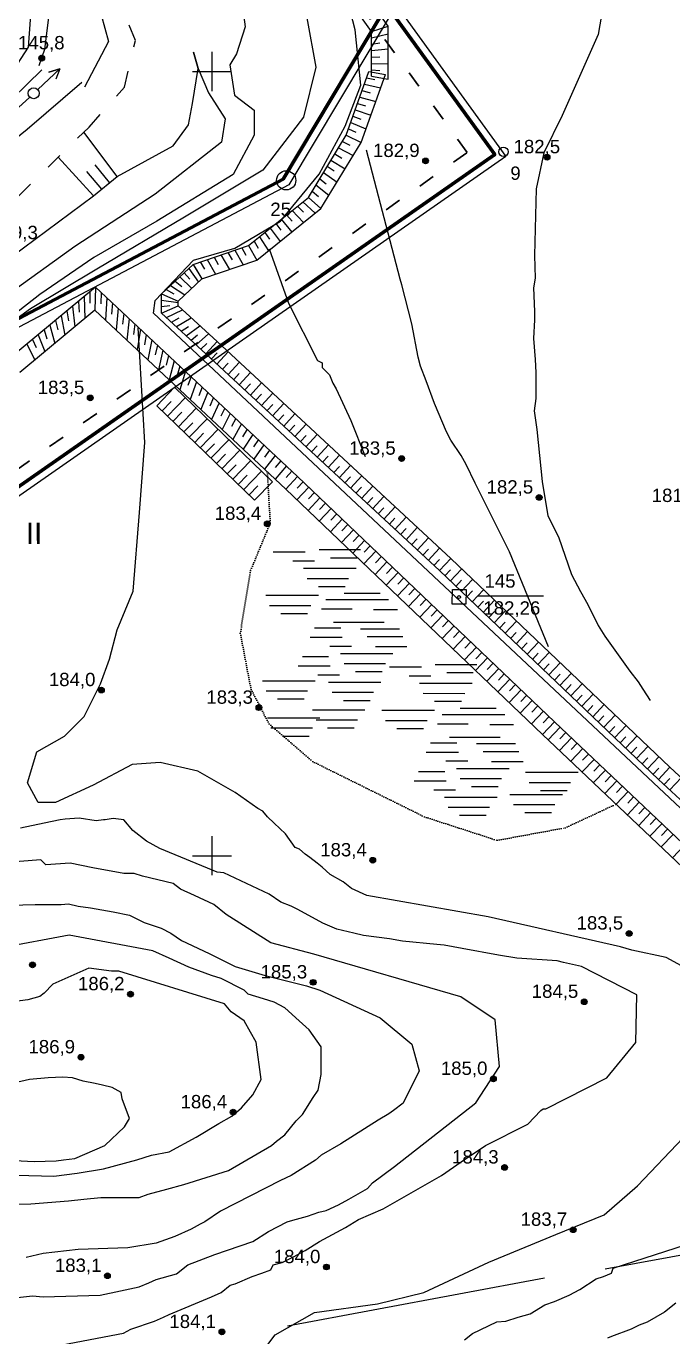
# Model space of a CAD drawing. Header units: millimetres. Extents: x 6127 to 9314, y 4730 to 7085.
# Drawn here: x 7352.6 to 7517.6, y 5077.3 to 5411.5 of the extents above; entities that cross this region are included whole.
import ezdxf

# ---------------------------------------------------------------- set-up
doc = ezdxf.new("R2010")
doc.units = ezdxf.units.MM
doc.header["$LTSCALE"] = 0.7
doc.linetypes.add('ACAD_ISO03W100', pattern=[30, 12, -18])
doc.linetypes.add('ACAD_ISO07W100', pattern=[3, 0, -3])
for name, color, linetype in [('болото', 84, 'Continuous'), ('відм', 14, 'Continuous'), ('горизонталі', 22, 'Continuous'), ('горный отвод', 7, 'Continuous'), ('Откос', 7, 'Continuous'), ('свердловини', 7, 'Continuous'), ('чорн', 255, 'Continuous')]:
    doc.layers.add(name, color=color, linetype=linetype)
doc.layers.add('ИзосеймРадиус', color=90, linetype='Continuous', lineweight=30)
doc.styles.get("Standard").update_dxf_attribs({"font": 'arial.ttf'})

# ---------------------------------------------------------------- blocks, each defined once
blk = doc.blocks.new('2')
at = {"layer": 'чорн', "color": 7, "ltscale": 0.2, "transparency": 33554687}
for points in [[(5384.23, 2474.06), (5382.07, 2477.27), (5383.33, 2476.55), (5382.07, 2477.27), (5382.25, 2475.85)], [(5385.02, 2472.91), (5387.23, 2469.73), (5387.02, 2471.17), (5387.23, 2469.73), (5385.97, 2470.41)]]:
    blk.add_lwpolyline(points, dxfattribs=at)
blk.add_circle((5384.63, 2473.49), 0.697, dxfattribs=at)

msp = doc.modelspace()

# ---------------------------------------------------------------- hatches: boundary and pattern name
at = {"layer": 'відм', "ltscale": 0.2, "true_color": 0x000000}
h = msp.add_hatch(color=18, dxfattribs=at)
h.dxf.hatch_style = 1
h.paths.add_polyline_path([(7486.22, 5378.15, 1), (7484.75, 5378.15, 1)])
h = msp.add_hatch(color=18, dxfattribs=at)
h.dxf.hatch_style = 1
h.paths.add_polyline_path([(7455.23, 5377.2, 1), (7453.77, 5377.2, 1)])
h = msp.add_hatch(color=18, dxfattribs=at)
h.dxf.hatch_style = 1
h.paths.add_polyline_path([(7369.68, 5316.75, 1), (7368.21, 5316.75, 1)])
h = msp.add_hatch(color=18, dxfattribs=at)
h.dxf.hatch_style = 1
h.paths.add_polyline_path([(7449.12, 5301.26, 1), (7447.66, 5301.26, 1)])
h = msp.add_hatch(color=18, dxfattribs=at)
h.dxf.hatch_style = 1
h.paths.add_polyline_path([(7484.21, 5291.36, 1), (7482.74, 5291.36, 1)])
h = msp.add_hatch(color=18, dxfattribs=at)
h.dxf.hatch_style = 1
h.paths.add_polyline_path([(7414.83, 5284.64, 1), (7413.36, 5284.64, 1)])
h = msp.add_hatch(color=18, dxfattribs=at)
h.dxf.hatch_style = 1
h.paths.add_polyline_path([(7372.51, 5242.24, 1), (7371.05, 5242.24, 1)])
h = msp.add_hatch(color=18, dxfattribs=at)
h.dxf.hatch_style = 1
h.paths.add_polyline_path([(7412.7, 5237.75, 1), (7411.24, 5237.75, 1)])
h = msp.add_hatch(color=18, dxfattribs=at)
h.dxf.hatch_style = 1
h.paths.add_polyline_path([(7441.75, 5198.83, 1), (7440.29, 5198.83, 1)])
h = msp.add_hatch(color=18, dxfattribs=at)
h.dxf.hatch_style = 1
h.paths.add_polyline_path([(7507.17, 5180.17, 1), (7505.71, 5180.17, 1)])
h = msp.add_hatch(color=18, dxfattribs=at)
h.dxf.hatch_style = 1
h.paths.add_polyline_path([(7354.92, 5172.14, 1), (7353.46, 5172.14, 1)])
h = msp.add_hatch(color=18, dxfattribs=at)
h.dxf.hatch_style = 1
h.paths.add_polyline_path([(7426.54, 5167.69, 1), (7425.08, 5167.69, 1)])
h = msp.add_hatch(color=18, dxfattribs=at)
h.dxf.hatch_style = 1
h.paths.add_polyline_path([(7379.94, 5164.68, 1), (7378.48, 5164.68, 1)])
h = msp.add_hatch(color=18, dxfattribs=at)
h.dxf.hatch_style = 1
h.paths.add_polyline_path([(7495.72, 5162.73, 1), (7494.25, 5162.73, 1)])
h = msp.add_hatch(color=18, dxfattribs=at)
h.dxf.hatch_style = 1
h.paths.add_polyline_path([(7367.31, 5148.59, 1), (7365.84, 5148.59, 1)])
h = msp.add_hatch(color=18, dxfattribs=at)
h.dxf.hatch_style = 1
h.paths.add_polyline_path([(7472.53, 5143.08, 1), (7471.06, 5143.08, 1)])
h = msp.add_hatch(color=18, dxfattribs=at)
h.dxf.hatch_style = 1
h.paths.add_polyline_path([(7406.12, 5134.57, 1), (7404.66, 5134.57, 1)])
h = msp.add_hatch(color=18, dxfattribs=at)
h.dxf.hatch_style = 1
h.paths.add_polyline_path([(7475.39, 5120.5, 1), (7473.92, 5120.5, 1)])
h = msp.add_hatch(color=18, dxfattribs=at)
h.dxf.hatch_style = 1
h.paths.add_polyline_path([(7492.89, 5104.6, 1), (7491.43, 5104.6, 1)])
h = msp.add_hatch(color=18, dxfattribs=at)
h.dxf.hatch_style = 1
h.paths.add_polyline_path([(7429.91, 5095.09, 1), (7428.44, 5095.09, 1)])
h = msp.add_hatch(color=18, dxfattribs=at)
h.dxf.hatch_style = 1
h.paths.add_polyline_path([(7374.05, 5092.85, 1), (7372.59, 5092.85, 1)])
h = msp.add_hatch(color=18, dxfattribs=at)
h.dxf.hatch_style = 1
h.paths.add_polyline_path([(7403.26, 5078.53, 1), (7401.79, 5078.53, 1)])
at = {"layer": 'чорн', "ltscale": 0.2, "true_color": 0x000000}
h = msp.add_hatch(color=18, dxfattribs=at)
h.dxf.hatch_style = 1
h.paths.add_polyline_path([(7357.27, 5403.4, 1), (7355.81, 5403.4, 1)])

# ---------------------------------------------------------------- linework, layer by layer
at = {"layer": 'болото', "color": 18, "ltscale": 0.2, "true_color": 0x000000}
for p, q in [((7427.34, 5278.05), (7437.91, 5278.05)), ((7415.62, 5277.46), (7423.81, 5277.46)), ((7420.64, 5275.21), (7426.19, 5275.21)), ((7430.25, 5276), (7437.05, 5276)), ((7423.35, 5273.3), (7436.76, 5273.29)), ((7424.27, 5270.72), (7434.84, 5270.72)), ((7427.18, 5268.68), (7433.98, 5268.68)), ((7413.73, 5266.4), (7427.14, 5266.4)), ((7429.06, 5265.35), (7445.05, 5265.35)), ((7433.69, 5266.94), (7442.87, 5266.93)), ((7414.66, 5263.83), (7425.23, 5263.83)), ((7417.56, 5261.78), (7424.37, 5261.78)), ((7427.94, 5262.98), (7435.74, 5262.98)), ((7441.22, 5262.78), (7447.3, 5262.78)), ((7426.16, 5258.09), (7432.83, 5258.09)), ((7430.98, 5259.54), (7443.93, 5259.54)), ((7437.85, 5257.89), (7447.82, 5257.89)), ((7425.04, 5255.73), (7433.22, 5255.72)), ((7439.57, 5255.91), (7448.68, 5255.91)), ((7430.05, 5253.47), (7435.6, 5253.47)), ((7432.76, 5251.56), (7446.17, 5251.56)), ((7441.68, 5253.34), (7449.74, 5253.34)), ((7421.97, 5248.4), (7430.16, 5248.4)), ((7423.09, 5250.77), (7429.76, 5250.77)), ((7433.68, 5248.98), (7444.25, 5248.98)), ((7445.26, 5248.15), (7453.45, 5248.15)), ((7456.97, 5248.73), (7467.54, 5248.73)), ((7412.89, 5244.59), (7426.3, 5244.59)), ((7426.99, 5246.15), (7432.54, 5246.14)), ((7436.59, 5246.94), (7443.4, 5246.94)), ((7450.28, 5245.89), (7455.82, 5245.89)), ((7459.88, 5246.69), (7466.68, 5246.69)), ((7413.82, 5242.01), (7424.39, 5242.01)), ((7429.69, 5244.23), (7443.11, 5244.23)), ((7430.62, 5241.66), (7441.19, 5241.66)), ((7452.98, 5243.98), (7466.39, 5243.98)), ((7453.91, 5241.41), (7464.48, 5241.4)), ((7416.72, 5239.97), (7423.53, 5239.97)), ((7433.53, 5239.61), (7440.33, 5239.61)), ((7456.81, 5239.36), (7463.62, 5239.36)), ((7414.12, 5235.13), (7427.53, 5235.13)), ((7425.62, 5237.18), (7439.03, 5237.18)), ((7426.54, 5234.6), (7437.11, 5234.6)), ((7443.37, 5237.09), (7456.78, 5237.08)), ((7444.29, 5234.51), (7454.86, 5234.51)), ((7458.7, 5236.04), (7474.68, 5236.03)), ((7463.32, 5237.62), (7472.51, 5237.62)), ((7415.05, 5232.56), (7425.62, 5232.56)), ((7429.45, 5232.56), (7436.25, 5232.56)), ((7447.2, 5232.47), (7454, 5232.46)), ((7457.57, 5233.66), (7465.37, 5233.66)), ((7470.85, 5233.46), (7476.93, 5233.46)), ((7417.95, 5230.51), (7424.76, 5230.51)), ((7455.79, 5228.78), (7462.46, 5228.78)), ((7460.61, 5230.23), (7473.56, 5230.23)), ((7467.48, 5228.58), (7477.46, 5228.58)), ((7454.67, 5226.41), (7462.86, 5226.41)), ((7469.2, 5226.6), (7478.32, 5226.59)), ((7452.72, 5221.45), (7459.4, 5221.45)), ((7459.69, 5224.16), (7465.24, 5224.16)), ((7462.39, 5222.24), (7475.81, 5222.24)), ((7471.31, 5224.02), (7479.37, 5224.02)), ((7480, 5221.26), (7493.41, 5221.26)), ((7451.6, 5219.08), (7459.79, 5219.08)), ((7463.32, 5219.67), (7473.89, 5219.67)), ((7480.92, 5218.69), (7491.49, 5218.68)), ((7456.62, 5216.83), (7462.17, 5216.83)), ((7459.33, 5214.91), (7472.74, 5214.91)), ((7466.23, 5217.62), (7473.03, 5217.62)), ((7475.99, 5215.64), (7489.4, 5215.64)), ((7483.83, 5216.64), (7490.63, 5216.64)), ((7460.25, 5212.34), (7470.82, 5212.34)), ((7476.92, 5213.06), (7487.49, 5213.06)), ((7463.16, 5210.29), (7469.96, 5210.29)), ((7479.82, 5211.02), (7486.63, 5211.02))]:
    msp.add_line(p, q, dxfattribs=at)
at = {"layer": 'болото', "color": 18, "linetype": 'ACAD_ISO07W100', "ltscale": 0.2, "true_color": 0x000000}
msp.add_lwpolyline([(7414.11, 5297.9), (7414.87, 5284.89), (7409.82, 5272.69), (7407.22, 5256.71), (7409.98, 5242.41), (7414.58, 5233.6), (7425.69, 5224.02), (7454.2, 5209.93), (7472.73, 5203.93), (7490.11, 5207.12), (7503.1, 5213.15)], dxfattribs=at)
at = {"layer": 'відм', "color": 18, "ltscale": 0.2, "true_color": 0x000000}
for centre in [(7485.49, 5378.15), (7454.5, 5377.2), (7368.94, 5316.75), (7448.39, 5301.26), (7483.47, 5291.36), (7414.09, 5284.64), (7371.78, 5242.24), (7411.97, 5237.75), (7441.02, 5198.83), (7506.44, 5180.17), (7354.19, 5172.14), (7425.81, 5167.69), (7379.21, 5164.68), (7494.99, 5162.73), (7366.57, 5148.59), (7471.79, 5143.08), (7405.39, 5134.57), (7474.65, 5120.5), (7492.16, 5104.6), (7429.18, 5095.09), (7373.32, 5092.85), (7402.52, 5078.53)]:
    msp.add_circle(centre, 0.733, dxfattribs=at)
at = {"layer": 'горизонталі', "color": 18, "true_color": 0x000000}
for points in [[(7500.46, 5420.8), (7498.56, 5409.42), (7489.37, 5388.76), (7489.37, 5388.76), (7484.66, 5379.26), (7482.71, 5370.05), (7482.28, 5353.09), (7482.48, 5347.28), (7482.06, 5344.79), (7482.26, 5338.78), (7482.26, 5336.7), (7482.05, 5331.93), (7482.45, 5326.53), (7482.66, 5323.21), (7482.65, 5316.58), (7482.23, 5313.46), (7482.85, 5308.69), (7484.28, 5295.41), (7485.73, 5286.69), (7488.42, 5281.3), (7491.73, 5271.75), (7494, 5267.39), (7495.87, 5264.07), (7498.56, 5258.67), (7500.21, 5255.97), (7506.64, 5247.04), (7508.71, 5244.34), (7509.95, 5242.47), (7511.81, 5239.56)], [(7485.88, 5253.22), (7475.91, 5277.47), (7467.13, 5294.99), (7464.85, 5299.76), (7463.6, 5302.04), (7460.9, 5305.98), (7459.87, 5308.06), (7456.76, 5315.32), (7454.68, 5321.13), (7453.23, 5324.87), (7452.61, 5327.15), (7450.95, 5335.66), (7448.46, 5345.62), (7448.05, 5347.07), (7439.43, 5379.92)], [(7414.55, 5354.74), (7419.54, 5340.89), (7426.88, 5326.32), (7428.13, 5325.7), (7428.13, 5324.46), (7429.99, 5322.59), (7430.82, 5320.51), (7431.65, 5319.06), (7435.38, 5310.97), (7439.12, 5301.84)], [(7519.81, 5171.94), (7515.86, 5174.01), (7507.15, 5175.88), (7504.24, 5176.71), (7470.48, 5184.41), (7439.51, 5189.8), (7435.57, 5191.66), (7433.5, 5193.33), (7430.18, 5195.19), (7428.1, 5197.06), (7426.86, 5198.1), (7424.99, 5199.55), (7423.75, 5200.38), (7422.29, 5201.63), (7421.26, 5202.04), (7418.77, 5205.57), (7415.86, 5208.27), (7414.2, 5209.93), (7412.96, 5211.38), (7411.71, 5212), (7405.9, 5216.15), (7396.38, 5221.53), (7386.74, 5223.72), (7379.63, 5223.27), (7369.65, 5218.01), (7360.09, 5213.6), (7355.6, 5213.6), (7352.9, 5218.58), (7355.34, 5226.45), (7362.32, 5230.49), (7367.42, 5235.52), (7371.51, 5243.81), (7373.87, 5250.09), (7375.8, 5257.56), (7379.9, 5267.45), (7381.47, 5287.49), (7382.88, 5305.4), (7381.14, 5334.59)], [(7360.02, 5074.87), (7377.45, 5078.18), (7379.32, 5079.22), (7385.34, 5081.29), (7387.62, 5082.33), (7389.07, 5082.95), (7399.86, 5087.51), (7402.35, 5088.55), (7404.64, 5090.42), (7405.88, 5090.83), (7410.24, 5092.7), (7412.73, 5093.53), (7415.01, 5094.36), (7415.63, 5095.6), (7417.92, 5096.23), (7420.82, 5097.68), (7423.73, 5099.34), (7427.46, 5101.62), (7434.1, 5105.14), (7437.42, 5107.22), (7443.65, 5109.91), (7458.59, 5118.42), (7463.57, 5121.94), (7469.79, 5126.09), (7480.58, 5131.49), (7483.9, 5135.01), (7484.53, 5135.43), (7485.15, 5135.43), (7500.71, 5143.31), (7508.17, 5152.31), (7508.44, 5164.54), (7494.28, 5171.74), (7494.28, 5171.74), (7489.72, 5172.77), (7488.06, 5173.19), (7477.76, 5173.86), (7473.12, 5174.64), (7463.79, 5176.31), (7459.22, 5177.14), (7457.35, 5177.34), (7448.64, 5178.18), (7445.32, 5178.8), (7438.68, 5179.63), (7436.19, 5180.25), (7431.83, 5181.29), (7428.31, 5182.74), (7421.88, 5186.27), (7420.22, 5187.1), (7417.52, 5188.14), (7414.61, 5190.22), (7403, 5195.61), (7401.34, 5195.82), (7386.66, 5201.8), (7383.29, 5203.71), (7379.76, 5206.41), (7377.48, 5209.1), (7374.76, 5209.48), (7372.71, 5209.11), (7372.29, 5209.11), (7370.42, 5208.9), (7366.07, 5209.52), (7362.54, 5209.31), (7361.29, 5209.11), (7357.14, 5208.28), (7351.13, 5207.03)], [(7337.2, 5085.87), (7354.22, 5087.73), (7356.91, 5087.52), (7371.44, 5087.93), (7376.63, 5088.97), (7381.4, 5090.01), (7383.89, 5091.04), (7385.76, 5091.87), (7390.94, 5093.33), (7393.85, 5095.61), (7400.7, 5098.3), (7410.45, 5101.62), (7414.39, 5104.11), (7419.16, 5106.6), (7420.62, 5107.01), (7424.35, 5108.05), (7427.26, 5109.09), (7429.12, 5109.5), (7432.24, 5110.95), (7434.93, 5112.41), (7439.71, 5115.1), (7440.95, 5116.55), (7446.55, 5120.7), (7467.33, 5137), (7473.35, 5146.26), (7472.28, 5158.17), (7463.49, 5163.96), (7426.02, 5174.86), (7415.03, 5177.77), (7403.62, 5185.03), (7400.5, 5187.52), (7395.53, 5189.8), (7392, 5191.47), (7390.13, 5192.92), (7382.25, 5194.79), (7380.17, 5195.41), (7377.48, 5195.41), (7369.59, 5196.86), (7363.78, 5198.11), (7357.56, 5197.7), (7356.31, 5198.94), (7319.26, 5196.03)], [(7345.31, 5187.32), (7354.86, 5187.53), (7358.18, 5187.53), (7361.5, 5187.53), (7363.36, 5187.74), (7365.85, 5187.11), (7368.97, 5186.7), (7374.78, 5185.66), (7378.93, 5184.83), (7382.66, 5182.96), (7387.02, 5181.51), (7389.51, 5180.26), (7392.2, 5178.39), (7399.26, 5175.07), (7405.9, 5171.75), (7413.57, 5169.47), (7424.15, 5166.77), (7427.47, 5165.73), (7442.93, 5158.68), (7450.97, 5151.88), (7452.85, 5145.11), (7448.77, 5136.86), (7446.35, 5135.02), (7445.1, 5134.19), (7442.41, 5132.53), (7432.86, 5126.52), (7427.88, 5123.61), (7426.43, 5122.37), (7420.2, 5118.43), (7417.51, 5117.18), (7402.15, 5109.3), (7398.21, 5106.6), (7396.96, 5105.98), (7394.68, 5104.74), (7390.53, 5102.87), (7385.76, 5101.21), (7378.5, 5099.97), (7365.84, 5099.55), (7356.92, 5098.52), (7352.56, 5097.48)], [(7335.34, 5110.76), (7353.81, 5111.18), (7363.35, 5112), (7367.29, 5112.42), (7371.65, 5112.83), (7381.4, 5112.83), (7383.68, 5113.66), (7388.46, 5114.9), (7392.81, 5116.15), (7404.23, 5119.67), (7415.22, 5126.1), (7416.47, 5127.14), (7418.54, 5128.8), (7421.45, 5132.33), (7423.11, 5133.99), (7425.81, 5138.34), (7427.05, 5140.21), (7427.88, 5144.15), (7427.89, 5151.21), (7424.77, 5155.56), (7422.28, 5157.85), (7418.55, 5161.17), (7415.85, 5162.62), (7413.16, 5163.45), (7409.21, 5164.7), (7408.18, 5165.73), (7402.37, 5168.64), (7399.88, 5169.47), (7394.07, 5171.55), (7389.09, 5173.83), (7384.94, 5175.7), (7363.59, 5179.68), (7346.32, 5176.49)], [(7343.64, 5118.65), (7359.62, 5118.23), (7365.63, 5119.06), (7372.27, 5120.09), (7380.78, 5122.38), (7384.52, 5123.62), (7389.08, 5124.45), (7395.93, 5128.18), (7401.74, 5131.71), (7405.06, 5133.57), (7407.55, 5135.65), (7410.45, 5138.97), (7412.53, 5142.91), (7411.29, 5152.45), (7409.84, 5154.94), (7408.18, 5157.85), (7404.86, 5160.13), (7403.2, 5162.21), (7376.23, 5170.51), (7374.36, 5170.51), (7368.55, 5171.34), (7359.42, 5167.2), (7357.14, 5164.91), (7356.1, 5164.08), (7352.99, 5163.25), (7348.42, 5162.63)], [(7342.81, 5122.59), (7354.64, 5121.97), (7360.24, 5122.17), (7362.11, 5122.38), (7365.01, 5122.79), (7372.69, 5126.11), (7377.67, 5130.88), (7378.92, 5132.96), (7377.05, 5137.94), (7376.84, 5139.6), (7374.56, 5140.84), (7372.07, 5141.47), (7370.2, 5141.88), (7367.09, 5142.5), (7364.39, 5143.33), (7361.9, 5143.54), (7358.17, 5143.34), (7353.4, 5142.92), (7346.34, 5141.26)], [(7379.52, 5049.76), (7384.5, 5053.49), (7385.54, 5054.53), (7388.65, 5055.98), (7390.73, 5058.05), (7394.26, 5060.54), (7397.37, 5063.03), (7398.82, 5063.45), (7401.31, 5065.52), (7403.18, 5066.97), (7405.67, 5070.71), (7406.71, 5071.12), (7408.78, 5073.4), (7413.76, 5074.65), (7416.09, 5077.78), (7426.19, 5083.45), (7442.21, 5085.72), (7454.06, 5088.59), (7470.62, 5096.31), (7487.72, 5103.36), (7500.03, 5108.43), (7508.6, 5115.83), (7520.22, 5128)], [(7464.39, 5076.51), (7466.46, 5078.17), (7472.69, 5081.07), (7474.97, 5081.28), (7478.08, 5082.31), (7481.2, 5083.14), (7484.93, 5085.42), (7487.42, 5086.25), (7491.16, 5087.91), (7493.85, 5089.36), (7498, 5092.06), (7499.87, 5092.68), (7501.95, 5093.51), (7502.36, 5094.76), (7542.2, 5107.61)], [(7518.34, 5085.83), (7515.43, 5083.55), (7511.07, 5081.06), (7509, 5080.23), (7506.92, 5079.2), (7501.94, 5077.33), (7500.91, 5076.91)]]:
    msp.add_lwpolyline(points, dxfattribs=at)
at = {"layer": 'горный отвод', "color": 18, "ltscale": 0.2, "true_color": 0x000000}
for points in [[(7101.75, 5118.13), (6763.7, 5216.95), (6669.54, 5363.81), (6703.57, 5437.88), (6904.12, 5595.57), (6921.23, 6210.33), (7090.25, 6238.81), (7199.86, 6190.22), (7293.11, 6086.23), (7361.1, 6123.46), (7378.12, 6087.96), (7340.09, 6060.82), (7338.46, 5566.72), (7475, 5378.32), (7101.75, 5118.13)], [(7371.91, 5668.57), (7363.94, 5566.46), (7445.48, 5414.32), (7419.57, 5371.06), (7097.86, 5201.57), (6812.43, 5270.41), (6703.57, 5437.88), (6918.96, 5598.23), (6916.57, 5727.78)], [(7370.03, 5670.34), (7361.89, 5566.02), (7443.17, 5414.37), (7418.13, 5372.58), (7097.59, 5203.71), (6813.68, 5272.18), (6706.28, 5437.39), (6920.99, 5597.24), (6918.58, 5727.75)], [(7370.03, 5670.34), (7361.89, 5566.02), (7443.17, 5414.37), (7418.13, 5372.58), (7097.59, 5203.71), (6813.68, 5272.18), (6706.28, 5437.39), (6920.99, 5597.24), (6918.58, 5727.75)], [(7370.03, 5670.33), (7361.89, 5566.03), (7443.17, 5414.37), (7418.14, 5372.57), (7097.59, 5203.7), (6813.68, 5272.17), (6706.28, 5437.39), (6920.99, 5597.24), (6918.57, 5727.75)], [(7370.03, 5670.34), (7361.89, 5566.02), (7443.16, 5414.37), (7418.13, 5372.58), (7097.59, 5203.71), (6813.68, 5272.18), (6706.29, 5437.39), (6920.99, 5597.24), (6918.58, 5727.75)], [(7617.67, 5119.96), (7385.06, 5338.37), (7385.47, 5341.57)]]:
    msp.add_lwpolyline(points, dxfattribs=at)
at = {"layer": 'горный отвод', "color": 18, "lineweight": 200, "ltscale": 0.2, "true_color": 0x000000}
msp.add_lwpolyline([(7101.39, 5120.34), (6764.99, 5218.68), (6671.84, 5363.97), (6705.21, 5436.59), (6906.11, 5594.56), (6923.21, 6208.61), (7089.99, 6236.71), (7198.64, 6188.54), (7292.67, 6083.68), (7360.2, 6120.66), (7375.56, 6088.62), (7338.07, 6061.87), (7336.43, 5566.06), (7472.15, 5378.8)], close=True, dxfattribs=at)
msp.add_lwpolyline([(7370.03, 5670.33), (7361.89, 5566.03), (7443.17, 5414.37), (7418.14, 5372.57), (7097.59, 5203.7), (6813.68, 5272.17), (6706.28, 5437.39), (6920.99, 5597.24), (6918.57, 5727.75)], dxfattribs=at)
at = {"layer": 'ИзосеймРадиус', "color": 5, "lineweight": 40, "ltscale": 0.2, "transparency": 33554687}
msp.add_ellipse((7118.92, 5799.44), major_axis=(6.57, -414.64), ratio=0.737732, dxfattribs=at)
at = {"layer": 'Откос', "color": 18, "ltscale": 0.15, "true_color": 0x000000}
for p, q in [((7440.7, 5408.57), (7444.93, 5409.62)), ((7440.71, 5410.2), (7444.93, 5411.54)), ((7440.71, 5410.2), (7442.82, 5410.87)), ((7440.7, 5406.95), (7442.81, 5407.32)), ((7440.7, 5405.32), (7444.92, 5405.77)), ((7440.7, 5403.69), (7442.81, 5403.77)), ((7440.7, 5402.06), (7444.92, 5401.92)), ((7439.45, 5398.37), (7441.54, 5397.95)), ((7440.03, 5400), (7444.25, 5399.27)), ((7440.69, 5400.44), (7442.81, 5400.22)), ((7440.69, 5398.81), (7444.92, 5398.07)), ((7438.29, 5395.12), (7440.34, 5394.59)), ((7438.87, 5396.75), (7443.01, 5395.8)), ((7437.13, 5391.87), (7439.14, 5391.23)), ((7437.71, 5393.49), (7441.77, 5392.32)), ((7435.96, 5388.61), (7437.94, 5387.86)), ((7436.54, 5390.24), (7440.53, 5388.85)), ((7434.8, 5385.36), (7436.74, 5384.5)), ((7435.38, 5386.99), (7439.29, 5385.38)), ((7433.26, 5382.15), (7435.14, 5381.18)), ((7434.22, 5383.73), (7438.05, 5381.91)), ((7434.22, 5383.73), (7438.05, 5381.91)), ((7431.33, 5378.98), (7433.15, 5377.91)), ((7432.29, 5380.56), (7436, 5378.54)), ((7429.4, 5375.81), (7431.16, 5374.64)), ((7430.36, 5377.39), (7433.95, 5375.16)), ((7427.47, 5372.64), (7429.17, 5371.37)), ((7428.43, 5374.22), (7431.9, 5371.79)), ((7425.54, 5369.47), (7427.18, 5368.1)), ((7426.51, 5371.05), (7429.85, 5368.42)), ((7421.81, 5365.65), (7423.31, 5364.15)), ((7423.19, 5366.77), (7426.31, 5363.85)), ((7424.58, 5367.88), (7426.19, 5366.47)), ((7424.58, 5367.88), (7427.8, 5365.05)), ((7417.65, 5362.31), (7420.35, 5359.06)), ((7419.04, 5363.43), (7420.44, 5361.84)), ((7420.42, 5364.54), (7423.33, 5361.46)), ((7413.5, 5358.97), (7414.69, 5357.22)), ((7414.88, 5360.08), (7417.37, 5356.66)), ((7416.27, 5361.2), (7417.56, 5359.53)), ((7407.58, 5355.02), (7408.62, 5353.15)), ((7409.34, 5355.63), (7411.41, 5351.87)), ((7409.34, 5355.63), (7411.41, 5351.87)), ((7410.73, 5356.74), (7411.81, 5354.9)), ((7412.11, 5357.86), (7414.39, 5354.27)), ((7398.75, 5352.01), (7400.92, 5348.29)), ((7400.51, 5352.61), (7401.59, 5350.75)), ((7402.28, 5353.22), (7404.42, 5349.48)), ((7404.04, 5353.82), (7405.11, 5351.95)), ((7405.81, 5354.42), (7407.91, 5350.68)), ((7392.91, 5348.66), (7394.3, 5347.07)), ((7394.06, 5349.73), (7396.56, 5346.29)), ((7395.21, 5350.8), (7396.32, 5348.95)), ((7395.21, 5350.8), (7397.43, 5347.1)), ((7396.98, 5351.41), (7398.08, 5349.55)), ((7370.3, 5344.99), (7370.12, 5339.11)), ((7370.3, 5344.99), (7370.12, 5339.11)), ((7389.44, 5345.44), (7393.09, 5343.07)), ((7390.6, 5346.51), (7392.28, 5345.19)), ((7391.75, 5347.59), (7394.83, 5344.68)), ((7367.37, 5342.57), (7367.57, 5337)), ((7368.83, 5343.78), (7368.84, 5340.92)), ((7371.73, 5343.65), (7371.6, 5340.75)), ((7373.16, 5342.31), (7372.82, 5336.58)), ((7387.14, 5343.3), (7389.25, 5342.38)), ((7387.14, 5343.3), (7391.36, 5341.46)), ((7387.14, 5341.66), (7391.36, 5341.05)), ((7388.29, 5344.37), (7390.26, 5343.32)), ((7362.98, 5338.93), (7363.36, 5336.38)), ((7364.44, 5340.15), (7365.02, 5334.89)), ((7365.91, 5341.36), (7366.1, 5338.65)), ((7374.59, 5340.97), (7374.38, 5338.14)), ((7376.02, 5339.63), (7375.53, 5334.04)), ((7377.46, 5338.29), (7377.17, 5335.53)), ((7387.14, 5340.03), (7389.25, 5340.34)), ((7387.14, 5338.4), (7391.36, 5340.25)), ((7387.14, 5338.4), (7389.25, 5339.32)), ((7388.39, 5337.24), (7392.46, 5339.23)), ((7358.59, 5335.3), (7359.91, 5330.66)), ((7360.05, 5336.51), (7360.62, 5334.11)), ((7361.52, 5337.72), (7362.46, 5332.77)), ((7378.89, 5336.95), (7378.23, 5331.51)), ((7380.32, 5335.61), (7379.95, 5332.92)), ((7389.65, 5336.08), (7391.61, 5337.15)), ((7390.9, 5334.93), (7394.67, 5337.2)), ((7392.16, 5333.77), (7393.97, 5334.98)), ((7393.41, 5332.62), (7396.88, 5335.16)), ((7354.2, 5331.66), (7355.14, 5329.57)), ((7355.66, 5332.87), (7357.36, 5328.55)), ((7357.13, 5334.08), (7357.88, 5331.84)), ((7381.75, 5334.26), (7380.94, 5328.98)), ((7383.18, 5332.92), (7382.74, 5330.32)), ((7384.61, 5331.58), (7383.64, 5326.44)), ((7394.67, 5331.46), (7396.33, 5332.8)), ((7395.92, 5330.31), (7399.09, 5333.13)), ((7352.74, 5330.45), (7354.81, 5326.43)), ((7386.05, 5330.24), (7385.52, 5327.71)), ((7387.48, 5328.9), (7386.35, 5323.91)), ((7397.18, 5329.15), (7398.69, 5330.63)), ((7398.44, 5327.99), (7401.3, 5331.1)), ((7398.44, 5327.99), (7401.3, 5331.1)), ((7399.85, 5326.68), (7401.29, 5328.23)), ((7401.27, 5325.36), (7404.14, 5328.46)), ((7388.91, 5327.56), (7388.3, 5325.1)), ((7390.34, 5326.22), (7389.05, 5321.38)), ((7391.77, 5324.88), (7391.09, 5322.49)), ((7402.69, 5324.04), (7404.13, 5325.59)), ((7404.11, 5322.73), (7406.98, 5325.83)), ((7393.2, 5323.54), (7391.76, 5318.84)), ((7394.64, 5322.19), (7393.87, 5319.88)), ((7405.53, 5321.41), (7406.96, 5322.96)), ((7406.95, 5320.09), (7409.82, 5323.19)), ((7385.88, 5314.76), (7390.44, 5319.49)), ((7396.07, 5320.85), (7394.46, 5316.31)), ((7397.5, 5319.51), (7396.66, 5317.28)), ((7398.93, 5318.17), (7397.17, 5313.77)), ((7408.37, 5318.78), (7409.8, 5320.33)), ((7409.78, 5317.46), (7412.66, 5320.56)), ((7387.26, 5313.42), (7389.54, 5315.79)), ((7388.65, 5312.08), (7393.21, 5316.81)), ((7400.36, 5316.83), (7399.44, 5314.67)), ((7401.79, 5315.49), (7399.87, 5311.24)), ((7411.2, 5316.14), (7412.64, 5317.69)), ((7412.62, 5314.83), (7415.49, 5317.92)), ((7414.04, 5313.51), (7415.48, 5315.06)), ((7415.46, 5312.19), (7418.33, 5315.29)), ((7390.04, 5310.74), (7392.32, 5313.11)), ((7391.42, 5309.4), (7395.99, 5314.13)), ((7394.2, 5306.72), (7398.76, 5311.45)), ((7403.23, 5314.15), (7402.22, 5312.06)), ((7404.66, 5312.81), (7402.58, 5308.71)), ((7406.09, 5311.46), (7405.01, 5309.45)), ((7416.88, 5310.88), (7418.31, 5312.42)), ((7418.29, 5309.56), (7421.17, 5312.65)), ((7392.81, 5308.06), (7395.09, 5310.43)), ((7396.97, 5304.04), (7401.53, 5308.77)), ((7407.52, 5310.12), (7405.28, 5306.17)), ((7408.95, 5308.78), (7407.79, 5306.84)), ((7419.71, 5308.24), (7421.15, 5309.79)), ((7421.13, 5306.92), (7424.01, 5310.02)), ((7395.58, 5305.38), (7397.86, 5307.75)), ((7398.36, 5302.7), (7400.64, 5305.07)), ((7399.74, 5301.36), (7404.31, 5306.09)), ((7410.38, 5307.44), (7407.98, 5303.64)), ((7411.82, 5306.1), (7410.58, 5304.24)), ((7413.25, 5304.76), (7410.69, 5301.1)), ((7422.55, 5305.61), (7423.99, 5307.15)), ((7423.97, 5304.29), (7426.85, 5307.38)), ((7426.81, 5301.66), (7429.69, 5304.75)), ((7401.13, 5300.02), (7403.41, 5302.39)), ((7402.52, 5298.68), (7407.08, 5303.41)), ((7414.68, 5303.42), (7413.36, 5301.63)), ((7416.11, 5302.08), (7413.39, 5298.57)), ((7425.39, 5302.97), (7426.83, 5304.52)), ((7428.22, 5300.34), (7429.66, 5301.89)), ((7429.64, 5299.02), (7432.52, 5302.11)), ((7403.9, 5297.35), (7406.18, 5299.71)), ((7405.29, 5296.01), (7409.85, 5300.73)), ((7408.06, 5293.33), (7412.63, 5298.05)), ((7418.97, 5299.39), (7416.1, 5296.04)), ((7417.54, 5300.74), (7416.14, 5299.02)), ((7420.41, 5298.05), (7418.93, 5296.41)), ((7431.06, 5297.71), (7432.5, 5299.25)), ((7432.48, 5296.39), (7435.36, 5299.48)), ((7406.68, 5294.67), (7408.96, 5297.03)), ((7410.84, 5290.65), (7415.4, 5295.37)), ((7421.84, 5296.71), (7418.8, 5293.5)), ((7421.84, 5296.71), (7418.8, 5293.5)), ((7423.26, 5295.35), (7421.75, 5293.75)), ((7433.9, 5295.07), (7435.34, 5296.62)), ((7435.32, 5293.76), (7438.2, 5296.84)), ((7409.45, 5291.99), (7411.73, 5294.35)), ((7424.69, 5293.99), (7421.65, 5290.78)), ((7426.11, 5292.63), (7424.6, 5291.03)), ((7436.74, 5292.44), (7438.18, 5293.98)), ((7438.15, 5291.12), (7441.04, 5294.21)), ((7439.57, 5289.81), (7441.01, 5291.35)), ((7440.99, 5288.49), (7443.88, 5291.57)), ((7427.54, 5291.27), (7424.51, 5288.06)), ((7430.39, 5288.55), (7427.36, 5285.34)), ((7428.97, 5289.91), (7427.45, 5288.3)), ((7442.41, 5287.17), (7443.85, 5288.71)), ((7443.83, 5285.86), (7446.71, 5288.94)), ((7433.24, 5285.83), (7430.21, 5282.62)), ((7431.82, 5287.19), (7430.3, 5285.58)), ((7445.25, 5284.54), (7446.69, 5286.08)), ((7446.66, 5283.22), (7449.55, 5286.3)), ((7436.09, 5283.1), (7433.06, 5279.9)), ((7434.67, 5284.47), (7433.15, 5282.86)), ((7437.52, 5281.74), (7436, 5280.14)), ((7448.08, 5281.9), (7449.53, 5283.45)), ((7449.5, 5280.59), (7452.39, 5283.67)), ((7438.94, 5280.38), (7435.91, 5277.18)), ((7440.37, 5279.02), (7438.85, 5277.42)), ((7450.92, 5279.27), (7452.37, 5280.81)), ((7452.34, 5277.95), (7455.23, 5281.03)), ((7453.76, 5276.64), (7455.2, 5278.18)), ((7455.18, 5275.32), (7458.07, 5278.4)), ((7441.8, 5277.66), (7438.76, 5274.46)), ((7444.65, 5274.94), (7441.61, 5271.74)), ((7443.22, 5276.3), (7441.7, 5274.7)), ((7456.59, 5274), (7458.04, 5275.54)), ((7458.01, 5272.69), (7460.91, 5275.76)), ((7458.01, 5272.69), (7460.91, 5275.76)), ((7447.5, 5272.22), (7444.46, 5269.02)), ((7446.07, 5273.58), (7444.55, 5271.98)), ((7459.41, 5271.36), (7460.86, 5272.9)), ((7460.81, 5270.03), (7463.7, 5273.1)), ((7450.35, 5269.5), (7447.31, 5266.29)), ((7448.92, 5270.86), (7447.41, 5269.26)), ((7451.78, 5268.14), (7450.26, 5266.54)), ((7462.21, 5268.69), (7463.65, 5270.23)), ((7463.61, 5267.36), (7466.5, 5270.44)), ((7453.2, 5266.78), (7450.16, 5263.57)), ((7454.63, 5265.42), (7453.11, 5263.81)), ((7465, 5266.03), (7466.45, 5267.57)), ((7466.4, 5264.7), (7469.3, 5267.78)), ((7467.8, 5263.37), (7469.25, 5264.91)), ((7469.2, 5262.04), (7472.09, 5265.12)), ((7456.05, 5264.06), (7453.01, 5260.85)), ((7458.9, 5261.33), (7455.86, 5258.13)), ((7457.48, 5262.69), (7455.96, 5261.09)), ((7470.6, 5260.71), (7472.04, 5262.25)), ((7472, 5259.38), (7474.89, 5262.46)), ((7461.76, 5258.61), (7458.72, 5255.41)), ((7460.33, 5259.97), (7458.81, 5258.37)), ((7473.39, 5258.05), (7474.84, 5259.59)), ((7474.79, 5256.72), (7477.68, 5259.8)), ((7464.61, 5255.89), (7461.57, 5252.69)), ((7463.18, 5257.25), (7461.66, 5255.65)), ((7466.03, 5254.53), (7464.51, 5252.93)), ((7476.19, 5255.39), (7477.64, 5256.93)), ((7477.59, 5254.06), (7480.48, 5257.14)), ((7467.46, 5253.17), (7464.42, 5249.97)), ((7468.88, 5251.81), (7467.36, 5250.21)), ((7478.99, 5252.73), (7480.43, 5254.27)), ((7480.38, 5251.4), (7483.28, 5254.48)), ((7481.78, 5250.07), (7483.23, 5251.61)), ((7483.18, 5248.74), (7486.07, 5251.81)), ((7470.31, 5250.45), (7467.27, 5247.25)), ((7471.73, 5249.09), (7470.21, 5247.49)), ((7484.58, 5247.41), (7486.03, 5248.94)), ((7485.98, 5246.08), (7488.87, 5249.15)), ((7473.16, 5247.73), (7470.12, 5244.53)), ((7476.01, 5245.01), (7472.97, 5241.81)), ((7474.59, 5246.37), (7473.07, 5244.77)), ((7487.38, 5244.74), (7488.82, 5246.28)), ((7488.77, 5243.41), (7491.67, 5246.49)), ((7478.86, 5242.28), (7475.82, 5239.09)), ((7477.44, 5243.65), (7475.92, 5242.05)), ((7490.17, 5242.08), (7491.62, 5243.62)), ((7491.57, 5240.75), (7494.46, 5243.83)), ((7494.37, 5238.09), (7497.26, 5241.17)), ((7481.71, 5239.56), (7478.67, 5236.36)), ((7480.29, 5240.92), (7478.77, 5239.32)), ((7483.14, 5238.2), (7481.62, 5236.6)), ((7492.97, 5239.42), (7494.42, 5240.96)), ((7495.77, 5236.76), (7497.21, 5238.3)), ((7497.16, 5235.43), (7500.06, 5238.51)), ((7484.57, 5236.84), (7481.52, 5233.64)), ((7485.99, 5235.48), (7484.47, 5233.88)), ((7498.56, 5234.1), (7500.01, 5235.64)), ((7499.96, 5232.77), (7502.85, 5235.85)), ((7487.42, 5234.12), (7484.37, 5230.92)), ((7488.86, 5232.75), (7485.81, 5229.56)), ((7487.42, 5234.12), (7485.9, 5232.52)), ((7490.3, 5231.39), (7488.78, 5229.79)), ((7501.36, 5231.44), (7502.81, 5232.98)), ((7502.76, 5230.11), (7505.65, 5233.19)), ((7491.74, 5230.02), (7488.7, 5226.82)), ((7493.18, 5228.65), (7491.66, 5227.05)), ((7504.15, 5228.78), (7505.6, 5230.32)), ((7505.55, 5227.45), (7508.45, 5230.52)), ((7508.35, 5224.79), (7511.24, 5227.86)), ((7494.62, 5227.29), (7491.58, 5224.09)), ((7497.5, 5224.55), (7494.46, 5221.35)), ((7496.06, 5225.92), (7494.54, 5224.32)), ((7506.95, 5226.12), (7508.4, 5227.66)), ((7509.75, 5223.46), (7511.19, 5224.99)), ((7511.15, 5222.13), (7514.04, 5225.2)), ((7500.38, 5221.82), (7497.34, 5218.62)), ((7498.94, 5223.19), (7497.42, 5221.59)), ((7512.54, 5220.79), (7513.99, 5222.33)), ((7513.94, 5219.46), (7516.84, 5222.54)), ((7513.94, 5219.46), (7516.84, 5222.54)), ((7503.27, 5219.09), (7500.22, 5215.89)), ((7501.82, 5220.45), (7500.3, 5218.85)), ((7515.38, 5218.13), (7516.83, 5219.67)), ((7516.82, 5216.79), (7519.71, 5219.87)), ((7506.15, 5216.35), (7503.1, 5213.15)), ((7504.71, 5217.72), (7503.18, 5216.12)), ((7507.59, 5214.98), (7506.07, 5213.38)), ((7509.03, 5213.62), (7505.99, 5210.42)), ((7510.47, 5212.25), (7508.95, 5210.65)), ((7511.91, 5210.88), (7508.87, 5207.68)), ((7514.79, 5208.15), (7511.75, 5204.95)), ((7513.35, 5209.52), (7511.83, 5207.92)), ((7517.67, 5205.42), (7514.63, 5202.22)), ((7516.23, 5206.78), (7514.71, 5205.18)), ((7520.55, 5202.68), (7517.51, 5199.48))]:
    msp.add_line(p, q, dxfattribs=at)
at = {"layer": 'свердловини', "color": 18, "linetype": 'ACAD_ISO03W100', "lineweight": 30, "ltscale": 0.5, "true_color": 0x000000}
msp.add_lwpolyline([(6710, 5436.7), (6672.97, 5363.75), (6765.55, 5219.44), (7100.96, 5123.03), (7465.14, 5379.32), (7330.21, 5564.54), (7327.8, 6028.9)], dxfattribs=at)
at = {"layer": 'чорн', "color": 18, "lineweight": 0, "ltscale": 0.2, "true_color": 0x000000}
for p, q in [((7354.03, 5417.83), (7353.18, 5406.22)), ((7358.68, 5416.5), (7357.3, 5405.68)), ((7357.3, 5405.68), (7358.68, 5416.5)), ((7353.18, 5406.22), (7350.33, 5401.83)), ((7357.3, 5405.68), (7356.77, 5404.09)), ((7356.77, 5404.09), (7357.3, 5405.68)), ((7395.02, 5391.84), (7396.48, 5400.78)), ((7396.48, 5400.78), (7399.09, 5394.57)), ((7394.02, 5386.36), (7395.02, 5391.84)), ((7399.09, 5394.57), (7403.33, 5387.94)), ((7390.12, 5381.07), (7394.02, 5386.36)), ((7403.33, 5387.94), (7402.45, 5381.95)), ((7402.45, 5381.95), (7385.51, 5368.75)), ((7375.8, 5373.24), (7390.12, 5381.07)), ((7369.76, 5368.3), (7375.8, 5373.24)), ((7348.93, 5352.84), (7369.76, 5368.3)), ((7385.51, 5368.75), (7364.96, 5355.33)), ((7364.96, 5355.33), (7348.25, 5343.27)), ((7348.35, 5326.81), (7370.3, 5344.99)), ((7370.3, 5344.99), (7370.12, 5339.11)), ((7370.12, 5339.11), (7350.98, 5323.26))]:
    msp.add_line(p, q, dxfattribs=at)
at = {"layer": 'чорн', "color": 18, "ltscale": 0.15, "true_color": 0x000000}
for p, q in [((7357.3, 5405.68), (7358.68, 5416.5)), ((7440.71, 5410.2), (7436.87, 5415.59)), ((7444.93, 5411.54), (7440.68, 5417.53)), ((7371.71, 5414.46), (7373.58, 5407.66)), ((7440.69, 5398.81), (7440.71, 5410.2)), ((7444.92, 5398.07), (7444.93, 5411.54)), ((7355.92, 5401.54), (7357.3, 5405.68)), ((7373.58, 5407.66), (7367.43, 5396.04)), ((7334.93, 5379.3), (7356.55, 5400.42)), ((7434.22, 5383.73), (7440.03, 5400)), ((7438.05, 5381.91), (7444.25, 5399.27)), ((7366.77, 5397.15), (7352.84, 5385.22)), ((7352.84, 5385.22), (7328.92, 5365.97)), ((7424.58, 5367.88), (7434.22, 5383.73)), ((7427.8, 5365.05), (7438.05, 5381.91)), ((7409.34, 5355.63), (7424.58, 5367.88)), ((7411.41, 5351.87), (7427.8, 5365.05)), ((7395.21, 5350.8), (7409.34, 5355.63)), ((7397.43, 5347.1), (7411.41, 5351.87)), ((7387.14, 5343.3), (7395.21, 5350.8)), ((7370.3, 5344.99), (7348.35, 5326.81)), ((7421.84, 5296.71), (7370.3, 5344.99)), ((7391.36, 5341.46), (7397.43, 5347.1)), ((7387.14, 5338.4), (7387.14, 5343.3)), ((7391.36, 5340.25), (7391.36, 5341.46)), ((7370.12, 5339.11), (7350.98, 5323.26)), ((7418.8, 5293.5), (7370.12, 5339.11)), ((7398.44, 5327.99), (7387.14, 5338.4)), ((7401.3, 5331.1), (7391.36, 5340.25)), ((7460.91, 5275.76), (7401.3, 5331.1)), ((7458.01, 5272.69), (7398.44, 5327.99)), ((7390.44, 5319.49), (7415.4, 5295.37)), ((7385.88, 5314.76), (7410.84, 5290.65)), ((7487.42, 5234.12), (7421.84, 5296.71)), ((7484.37, 5230.92), (7418.8, 5293.5)), ((7516.84, 5222.54), (7460.91, 5275.76)), ((7513.94, 5219.46), (7458.01, 5272.69)), ((7598.36, 5128.87), (7487.42, 5234.12)), ((7595.32, 5125.67), (7484.37, 5230.92)), ((7611.66, 5134.38), (7516.84, 5222.54)), ((7608.78, 5131.29), (7513.94, 5219.46))]:
    msp.add_line(p, q, dxfattribs=at)
at = {"layer": 'чорн', "color": 18, "ltscale": 0.2, "true_color": 0x000000, "transparency": 33554687}
for p, q in [((7399.99, 5404.99), (7399.99, 5394.99)), ((7394.99, 5399.99), (7404.99, 5399.99)), ((7394.99, 5399.99), (7394.99, 5399.99)), ((7394.99, 5399.99), (7399.99, 5399.99)), ((7399.99, 5204.99), (7399.99, 5194.99)), ((7394.99, 5199.99), (7404.99, 5199.99)), ((7394.99, 5199.99), (7394.99, 5199.99)), ((7394.99, 5199.99), (7399.99, 5199.99))]:
    msp.add_line(p, q, dxfattribs=at)
at = {"layer": 'чорн', "color": 18, "ltscale": 0.5, "true_color": 0x000000}
for p, q in [((7375.79, 5373.24), (7367.28, 5384.51)), ((7369.76, 5368.3), (7360.77, 5378.14)), ((7373.86, 5371.66), (7370.16, 5376.23)), ((7371.85, 5370.01), (7368.05, 5374.5))]:
    msp.add_line(p, q, dxfattribs=at)
at = {"layer": 'чорн', "color": 18, "ltscale": 0.2, "true_color": 0x000000}
for p, q in [((7467.87, 5266.26), (7484.57, 5266.26)), ((7500.31, 5094.6), (7558.49, 5105.3)), ((7419.29, 5080.11), (7484.83, 5092.3))]:
    msp.add_line(p, q, dxfattribs=at)
at = {"layer": 'чорн', "color": 18, "ltscale": 0.5, "true_color": 0x000000}
for points in [[(7346.35, 5666.85), (7344.58, 5633.08), (7342.7, 5597.8), (7344.04, 5568.65), (7349.85, 5539.07), (7359.6, 5519.7), (7369.98, 5502.99), (7377.86, 5484.38), (7396, 5448.48), (7412.11, 5427.86), (7419.5, 5420.83), (7424.23, 5413.72), (7426.47, 5401.07), (7423.33, 5388.36), (7412.99, 5374.83), (7392.95, 5362.86), (7370.62, 5349.6), (7353.7, 5339.47), (7331.15, 5323.25), (7302.57, 5303.06), (7266.13, 5278.17), (7233.94, 5256.65), (7221.72, 5250.25)], [(7161.48, 5293.73), (7173.87, 5298.07), (7190.36, 5303.7), (7221.55, 5315.51), (7233.92, 5321.35), (7245.83, 5323.92), (7257.07, 5333.75), (7264.66, 5337.25), (7274.63, 5340.6), (7289.17, 5352.55), (7299.73, 5361.64), (7313.32, 5369.67), (7324.21, 5378), (7336.49, 5389.36), (7350.33, 5401.83), (7353.18, 5406.22), (7354.03, 5417.83)], [(7407.9, 5415.83), (7408.43, 5411.38), (7406.26, 5404.47), (7404.54, 5401.66), (7405.7, 5393.94), (7410.79, 5390.17), (7410.78, 5383.74), (7405.36, 5373.69), (7385.95, 5361.83), (7369.83, 5352.57), (7356.09, 5343.09), (7347.05, 5336.09), (7319.84, 5322.68), (7314.33, 5322.68)], [(7314.33, 5322.68), (7330.32, 5331.34), (7348.93, 5352.84), (7369.76, 5368.3), (7375.8, 5373.24), (7390.12, 5381.07), (7394.02, 5386.36), (7395.02, 5391.84), (7396.48, 5400.78), (7395.27, 5404.91), (7396.48, 5400.78)], [(7396.48, 5400.78), (7399.09, 5394.57), (7403.33, 5387.94), (7402.45, 5381.95), (7385.51, 5368.75), (7364.96, 5355.33), (7348.25, 5343.27), (7340.38, 5336.27), (7330.32, 5331.34)]]:
    msp.add_lwpolyline(points, dxfattribs=at)
at = {"layer": 'чорн', "color": 18, "ltscale": 0.2, "true_color": 0x000000}
msp.add_lwpolyline([(7385.47, 5341.57), (7395.31, 5351.85), (7405.8, 5354.98), (7417.45, 5361.8), (7427.32, 5373.81), (7433.97, 5386.05), (7437.97, 5396.52), (7436.55, 5410.6), (7433.45, 5422.56), (7426.3, 5433.46)], dxfattribs=at)
at = {"layer": 'чорн', "color": 18, "linetype": 'ACAD_ISO03W100', "ltscale": 0.5, "true_color": 0x000000}
msp.add_lwpolyline([(7161.48, 5293.73), (7148.76, 5294.75), (7148.28, 5290.35), (7165.44, 5275.22), (7182.7, 5264.7), (7211.62, 5280.58), (7250.69, 5298.8), (7271.35, 5310.41), (7299.57, 5325.53), (7320.4, 5344.88), (7343.15, 5360.96), (7368.66, 5385.84), (7377.67, 5396.03), (7380.45, 5407.92), (7372.74, 5426.46)], dxfattribs=at)
at = {"layer": 'чорн', "color": 18, "ltscale": 0.2, "true_color": 0x000000}
msp.add_lwpolyline([(7461.33, 5267.87), (7464.83, 5267.87), (7464.78, 5264.18), (7461.28, 5264.18)], close=True, dxfattribs=at)
for centre, radius in [((7356.54, 5403.4), 0.733), ((7474.36, 5379.54), 1.19), ((7418.94, 5372.23), 2.45), ((7463.01, 5265.95), 0.384)]:
    msp.add_circle(centre, radius, dxfattribs=at)
at = {"layer": 'чорн', "color": 18, "lineweight": 0, "ltscale": 0.2, "true_color": 0x000000}
for start, end in [(71.5527, 180), (180, 0), (0, 71.5527)]:
    msp.add_arc((7356.54, 5403.4), 0.733, start, end, dxfattribs=at)

# ---------------------------------------------------------------- block references
at = {"layer": 'чорн', "color": 18, "lineweight": -2, "true_color": 0x000000, "transparency": 33554687, "xscale": 1.999999999999999, "yscale": 1.999999999999999, "zscale": 1.999999999999999, "rotation": 98.6401102856929}
msp.add_blockref('2', (13863.17, -4509.43), dxfattribs=at)

# ---------------------------------------------------------------- texts
at = {"layer": 'свердловини', "color": 18, "ltscale": 0.5, "true_color": 0x000000}
msp.add_text('II', height=5.38, rotation=0.1269, dxfattribs=at).set_placement((7352.52, 5279.52))
at = {"layer": 'чорн', "color": 18, "ltscale": 0.2, "true_color": 0x000000, "char_height": 3.4, "attachment_point": 1}
for s, insert, rotation in [('145,8', (7350.5, 5409.06), 359.9325), ('182,9', (7441.09, 5381.59), 359.9895), ('182,5', (7476.95, 5382.55), 359.9895), ('179,3', (7343.67, 5360.64), 359.9895), ('183,5', (7355.53, 5321.14), 359.9895), ('183,5', (7434.98, 5305.66), 359.9895), ('182,5', (7470.07, 5295.75), 359.9895), ('181,8', (7512.2, 5293.6), 359.9895), ('183,4', (7400.69, 5289.04), 359.9895), ('145', (7469.53, 5271.76), 359.9895), ('182,26', (7469.24, 5264.87), 359.9895), ('184,0', (7358.37, 5246.64), 359.9895), ('183,3', (7398.56, 5242.14), 359.9895), ('183,4', (7427.61, 5203.22), 359.9895), ('183,5', (7493.03, 5184.56), 359.9895), ('185,3', (7412.4, 5172.09), 359.9895), ('186,2', (7365.8, 5169.07), 359.9895), ('184,5', (7481.58, 5167.13), 359.9895), ('186,9', (7353.17, 5152.98), 359.9895), ('185,0', (7458.39, 5147.48), 359.9895), ('186,4', (7391.98, 5138.96), 359.9895), ('184,3', (7461.25, 5124.89), 359.9895), ('183,7', (7478.75, 5109), 359.9895), ('184,0', (7415.77, 5099.48), 359.9895), ('183,1', (7359.91, 5097.24), 359.9895), ('184,1', (7389.12, 5082.93), 359.9895)]:
    msp.add_mtext_dynamic_manual_height_columns(s, width=2.4374, gutter_width=12.5, heights=[0], dxfattribs=dict(at, insert=insert, rotation=rotation))
at = {"layer": 'чорн', "color": 18, "ltscale": 0.2, "true_color": 0x000000, "transparency": 33554687, "char_height": 3.4, "attachment_point": 1}
for s, width, insert, rotation in [('9', 3.4, (7476.12, 5375.76), 359.9325), ('25', 2.4374, (7414.88, 5366.55), 359.9895)]:
    msp.add_mtext_dynamic_manual_height_columns(s, width=width, gutter_width=12.5, heights=[0], dxfattribs=dict(at, insert=insert, rotation=rotation))

doc.saveas('drawing.dxf')
